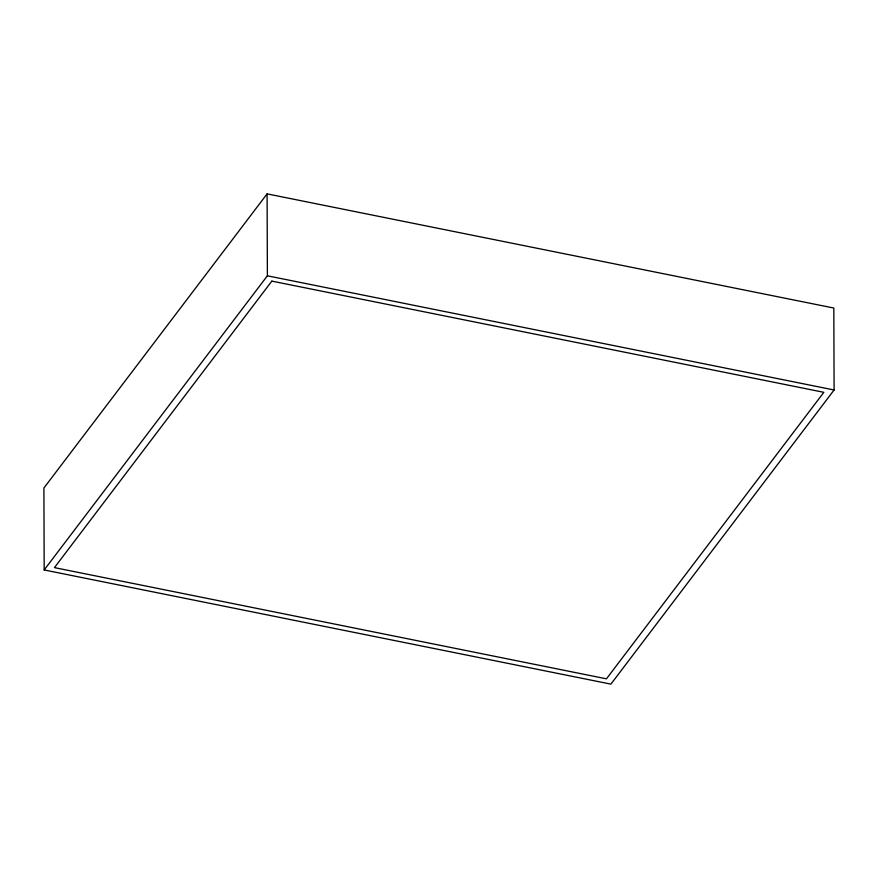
<?xml version="1.0" encoding="UTF-8"?>
<svg xmlns="http://www.w3.org/2000/svg" width="878" height="878" viewBox="0 0 878 878"><rect width="100%" height="100%" fill="white"/><g stroke="black" fill="none" stroke-linecap="round" stroke-linejoin="round"><path stroke-width="1.32" d="M267.099 193.873L43.9 488.014L44.185 569.954L610.901 684.127L834.1 389.986L833.815 308.046L267.099 193.873L267.384 275.802L44.185 569.954M267.384 275.802L834.1 389.986M271.84 281.114L54.447 567.616L606.446 678.826L823.838 392.323L271.84 281.114"/></g></svg>
